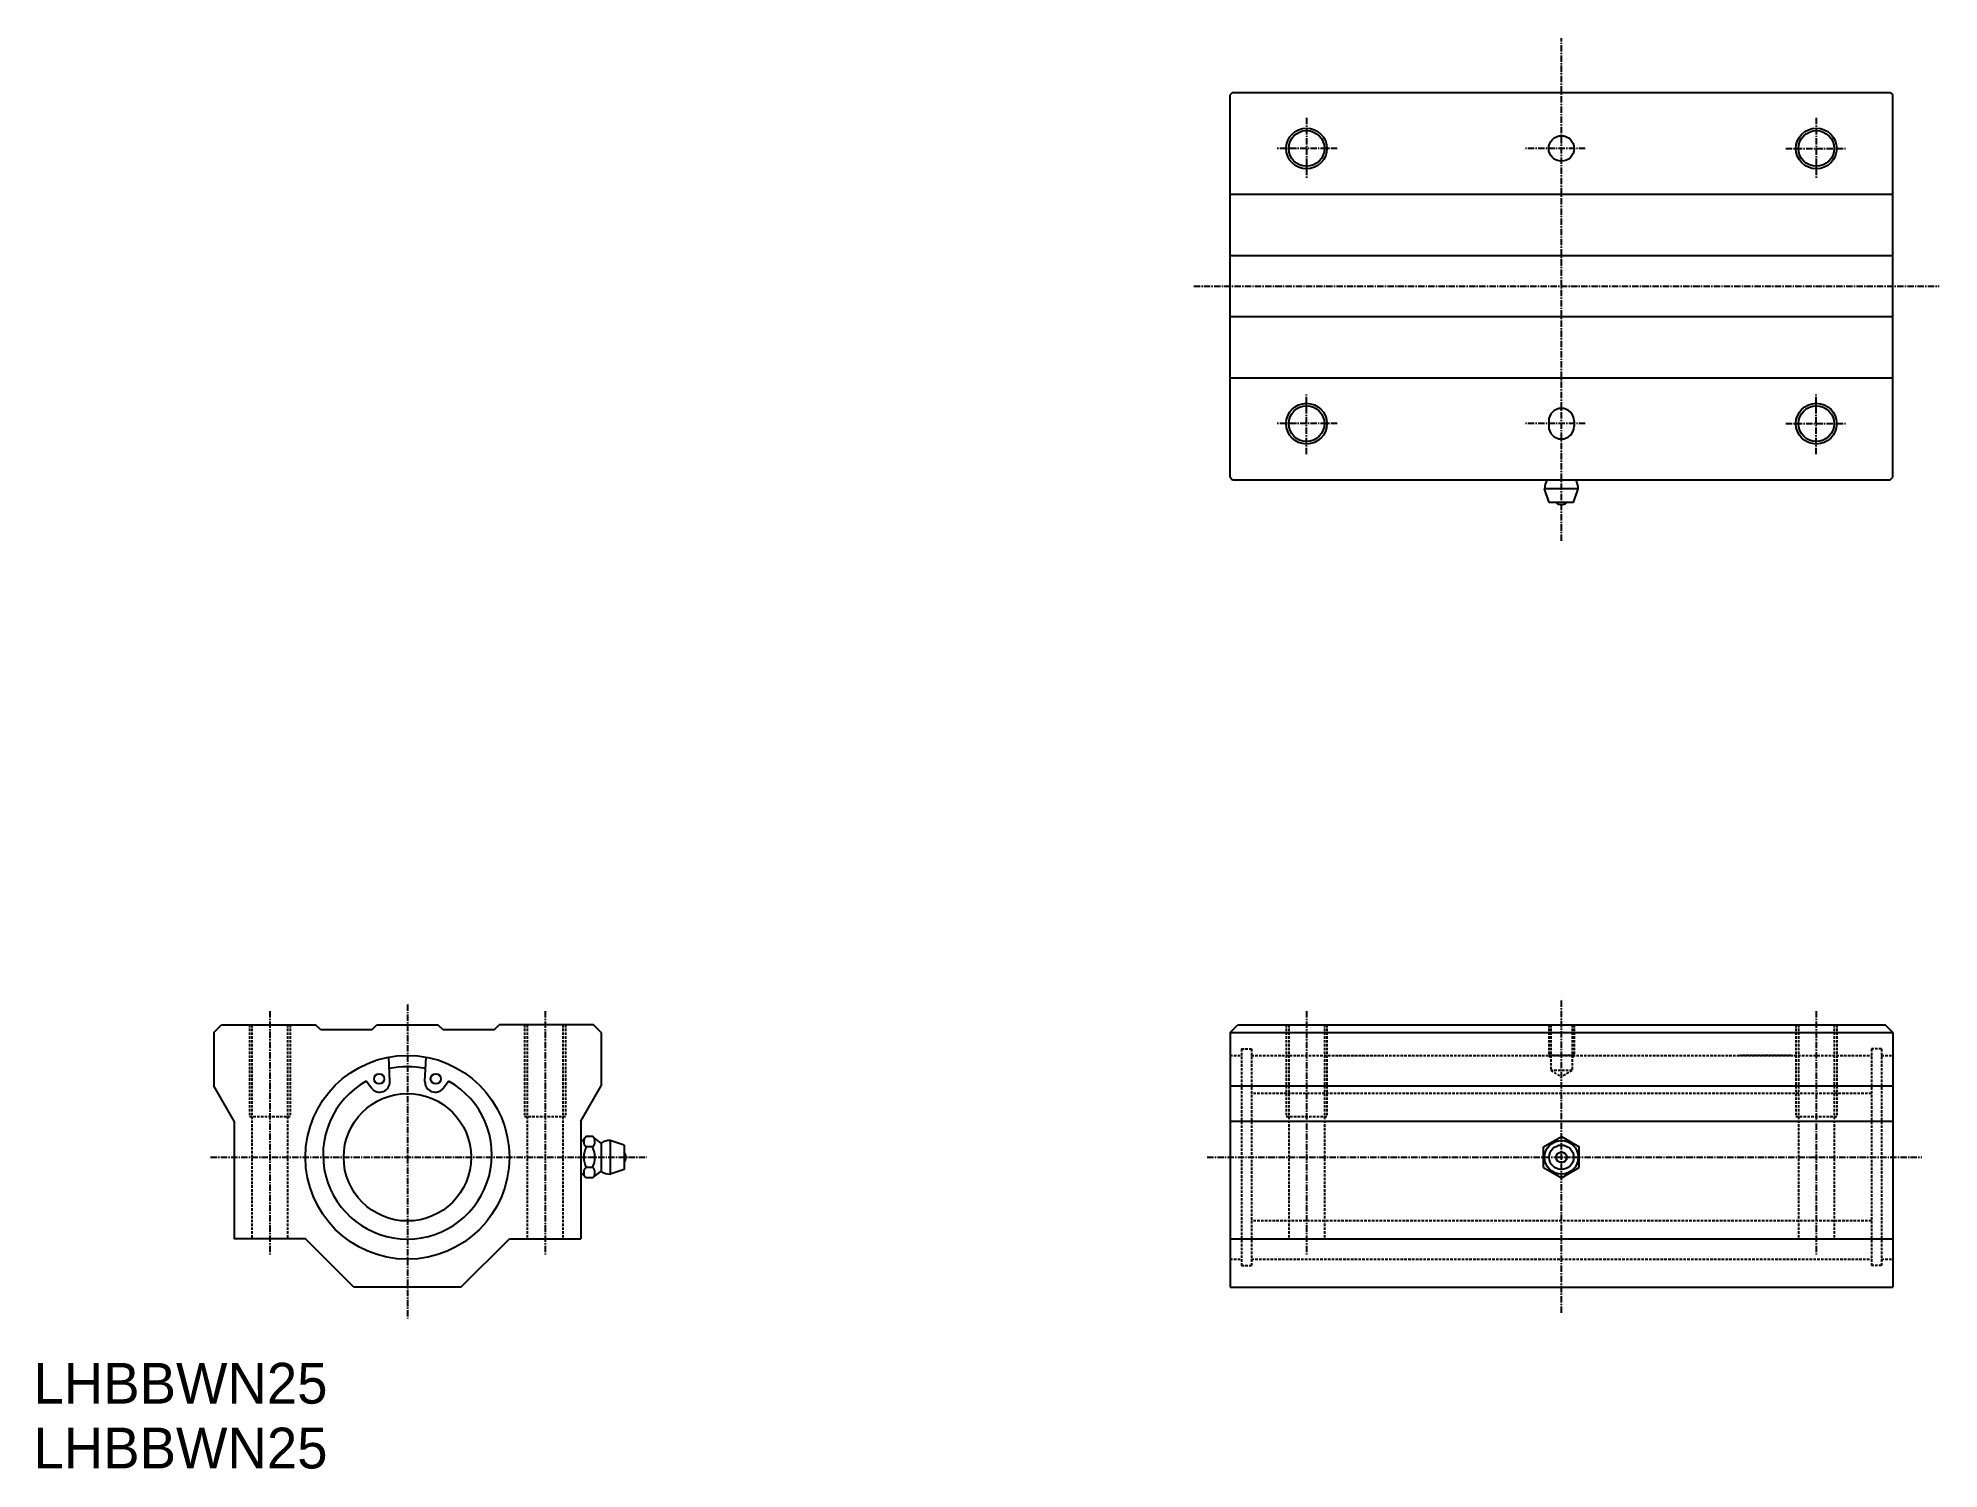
# Model space of a CAD drawing. Extents: x 170 to 543, y 75 to 356.
import ezdxf

# ---------------------------------------------------------------- set-up
doc = ezdxf.new("R2010")
doc.units = 0
doc.linetypes.add('CENTER', pattern=[2, 1.25, -0.25, 0.25, -0.25])
doc.linetypes.add('DASHED', pattern=[0.75, 0.5, -0.25])
doc.layers.get('0').update_dxf_attribs({"linetype": 'CONTINUOUS'})
doc.layers.add('CENTER', color=1, linetype='CENTER')

msp = doc.modelspace()

# ---------------------------------------------------------------- linework, layer by layer
at = {"color": 7, "linetype": 'CONTINUOUS'}
for p, q in [((404.07, 345.41), (403.57, 344.91)), ((403.57, 269.91), (403.57, 344.91)), ((404.07, 345.41), (533.07, 345.41)), ((533.07, 345.41), (533.57, 344.91)), ((533.57, 269.91), (533.57, 344.91)), ((403.57, 325.41), (533.57, 325.41)), ((403.57, 313.41), (533.57, 313.41)), ((403.57, 301.41), (533.57, 301.41)), ((403.57, 289.41), (533.57, 289.41)), ((466.07, 280.91), (466.07, 279.91)), ((471.07, 280.91), (471.07, 279.91)), ((403.57, 269.91), (404.07, 269.41)), ((404.07, 269.41), (533.07, 269.41)), ((533.07, 269.41), (533.57, 269.91)), ((204.18, 160.96), (205.68, 162.46)), ((204.18, 160.96), (204.18, 150.46)), ((205.68, 162.46), (224.18, 162.46)), ((210.56, 162.46), (210.56, 162.46)), ((215.43, 162.46), (215.43, 162.46)), ((225.18, 161.46), (224.18, 162.46)), ((235.18, 161.46), (225.18, 161.46)), ((235.18, 161.46), (236.18, 162.46)), ((236.18, 162.46), (248.18, 162.46)), ((236.18, 162.46), (248.18, 162.46)), ((249.18, 161.46), (248.18, 162.46)), ((259.18, 161.46), (249.18, 161.46)), ((259.18, 161.46), (260.18, 162.46)), ((278.68, 162.46), (260.18, 162.46)), ((280.18, 160.96), (278.68, 162.46)), ((280.18, 160.96), (280.18, 150.46)), ((403.57, 160.96), (405.07, 162.46)), ((403.57, 160.96), (533.57, 160.96)), ((403.57, 160.96), (403.57, 110.96)), ((405.07, 162.46), (532.07, 162.46)), ((533.57, 160.96), (532.07, 162.46)), ((533.57, 160.96), (533.57, 110.96)), ((238.75, 151.32), (238.54, 156.13)), ((245.62, 151.32), (245.83, 156.13)), ((208.18, 143.54), (204.18, 150.46)), ((235.16, 150.02), (234.1, 151.4)), ((249.21, 150.02), (250.27, 151.4)), ((276.18, 143.54), (280.18, 150.46)), ((403.57, 150.46), (533.57, 150.46)), ((208.18, 143.54), (208.18, 120.46)), ((276.18, 143.54), (276.18, 120.46)), ((403.57, 143.54), (533.57, 143.54)), ((465.07, 138.49), (468.57, 140.51)), ((465.07, 134.44), (465.07, 138.49)), ((468.57, 140.51), (472.07, 138.49)), ((472.07, 134.44), (472.07, 138.49)), ((465.07, 134.44), (468.57, 132.42)), ((468.57, 132.42), (472.07, 134.44)), ((222.18, 120.46), (208.18, 120.46)), ((231.68, 110.96), (222.18, 120.46)), ((252.68, 110.96), (262.18, 120.46)), ((262.18, 120.46), (276.18, 120.46)), ((403.57, 120.46), (533.57, 120.46)), ((252.68, 110.96), (231.68, 110.96)), ((403.57, 110.96), (533.57, 110.96))]:
    msp.add_line(p, q, dxfattribs=at)
at = {"color": 7}
for p, q in [((471.87, 267.61), (465.27, 267.61)), ((466.17, 264.91), (465.27, 267.61)), ((467.52, 264.91), (466.17, 264.91)), ((469.62, 264.91), (467.52, 264.91)), ((470.97, 264.91), (469.62, 264.91)), ((470.97, 264.91), (471.87, 267.61)), ((277.23, 140.51), (276.18, 139.46)), ((278.53, 140.51), (277.23, 140.51)), ((278.53, 138.49), (277.23, 138.49)), ((280.18, 139.26), (280.18, 133.66)), ((281.98, 139.76), (281.98, 133.16)), ((284.68, 138.86), (281.98, 139.76)), ((284.68, 138.86), (284.68, 137.51)), ((278.53, 134.44), (277.23, 134.44)), ((284.68, 137.51), (284.68, 135.42)), ((284.68, 135.42), (284.68, 134.06)), ((276.18, 133.46), (277.23, 132.42)), ((278.53, 132.42), (277.23, 132.42)), ((284.68, 134.06), (281.98, 133.16))]:
    msp.add_line(p, q, dxfattribs=at)
at = {"color": 3, "linetype": 'DASHED'}
for p, q in [((211.18, 162.46), (211.18, 144.46)), ((211.68, 162.46), (211.68, 120.46)), ((218.68, 162.46), (218.68, 120.46)), ((219.18, 162.46), (219.18, 144.46)), ((265.18, 162.46), (265.18, 144.46)), ((265.68, 162.46), (265.68, 120.46)), ((272.68, 162.46), (272.68, 120.46)), ((273.18, 162.46), (273.18, 144.46)), ((414.57, 162.46), (414.57, 144.46)), ((415.07, 162.46), (415.07, 120.46)), ((422.07, 162.46), (422.07, 120.46)), ((422.57, 162.46), (422.57, 144.46)), ((466.07, 162.46), (466.07, 156.46)), ((466.47, 162.46), (466.47, 153.46)), ((470.67, 162.46), (470.67, 153.46)), ((471.07, 162.46), (471.07, 156.46)), ((514.57, 162.46), (514.57, 144.46)), ((515.07, 162.46), (515.07, 120.46)), ((522.07, 162.46), (522.07, 120.46)), ((522.57, 162.46), (522.57, 144.46)), ((405.8, 157.71), (405.8, 115.21)), ((405.8, 157.71), (407.75, 157.71)), ((407.75, 157.71), (407.75, 115.21)), ((529.39, 157.71), (529.39, 115.21)), ((531.34, 157.71), (529.39, 157.71)), ((531.34, 157.71), (531.34, 115.21)), ((403.57, 156.46), (405.8, 156.46)), ((407.75, 156.46), (529.39, 156.46)), ((423.57, 156.46), (433.57, 156.46)), ((466.07, 156.46), (466.42, 155.86)), ((471.07, 156.46), (466.07, 156.46)), ((470.67, 153.46), (466.47, 153.46)), ((466.47, 153.46), (468.57, 152.25)), ((470.67, 153.46), (468.57, 152.25)), ((471.07, 156.46), (470.72, 155.86)), ((513.57, 156.46), (503.57, 156.46)), ((531.34, 156.46), (533.57, 156.46)), ((529.39, 148.96), (407.75, 148.96)), ((211.18, 144.46), (219.18, 144.46)), ((265.18, 144.46), (273.18, 144.46)), ((414.57, 144.46), (422.57, 144.46)), ((514.57, 144.46), (522.57, 144.46)), ((529.39, 123.96), (407.75, 123.96)), ((403.57, 116.46), (405.8, 116.46)), ((407.75, 116.46), (529.39, 116.46)), ((531.34, 116.46), (533.57, 116.46)), ((405.8, 115.21), (407.75, 115.21)), ((531.34, 115.21), (529.39, 115.21))]:
    msp.add_line(p, q, dxfattribs=at)
at = {"color": 3}
for centre in [(418.57, 334.41), (518.57, 334.41), (418.57, 280.41), (518.57, 280.41)]:
    msp.add_circle(centre, 4, dxfattribs=at)
at = {"color": 7, "linetype": 'CONTINUOUS'}
for centre, radius in [((418.57, 334.41), 3.5), ((468.57, 334.41), 2.5), ((518.57, 334.41), 3.5), ((418.57, 280.41), 3.5), ((518.57, 280.41), 3.5), ((242.18, 136.46), 20), ((236.63, 151.86), 1), ((247.74, 151.86), 1), ((242.18, 136.46), 12.5), ((468.57, 136.46), 3.3), ((468.57, 136.46), 2.4), ((468.57, 136.46), 1.05)]:
    msp.add_circle(centre, radius, dxfattribs=at)
for centre, radius, start, end in [((468.57, 280.91), 2.5, 0, 180), ((468.57, 279.91), 2.5, 180, 0), ((242.18, 136.46), 17.75, 78.4698, 101.5302), ((242.18, 136.96), 16.55, 119.2476, 60.7524), ((236.75, 151.24), 2, 217.483, 2.4933), ((247.62, 151.24), 2, 177.5067, 322.517)]:
    msp.add_arc(centre, radius, start, end, dxfattribs=at)
at = {"color": 7}
for centre, radius, start, end in [((468.76, 267.61), 3.49, 148.9518, 180), ((468.38, 267.61), 3.49, 0, 31.0482), ((468.57, 266.09), 1.57, 228.2478, 311.7522), ((278.13, 139.5), 1.36, 131.985, 228.0149), ((281.54, 136.46), 4.76, 154.8911, 205.1089), ((277.62, 139.5), 1.36, 311.9851, 48.015), ((274.21, 136.46), 4.76, 334.8911, 25.1089), ((282.9, 144.62), 6, 225.0047, 243.126), ((281.98, 136.27), 3.49, 90, 121.0482), ((278.13, 133.43), 1.36, 131.9851, 228.0149), ((277.62, 133.43), 1.36, 311.9851, 48.0149), ((283.51, 136.46), 1.57, 318.2478, 41.7522), ((282.9, 128.31), 6, 116.874, 136.757), ((281.98, 136.65), 3.49, 238.9518, 270)]:
    msp.add_arc(centre, radius, start, end, dxfattribs=at)
at = {"color": 7, "linetype": 'CONTINUOUS'}
for p in [(468.57, 283.41), (468.57, 277.41)]:
    msp.add_point(p, dxfattribs=at)
at = {"layer": 'CENTER', "color": 1, "linetype": 'CENTER'}
for p, q in [((468.57, 257.41), (468.57, 356.08)), ((418.57, 340.41), (418.57, 328.41)), ((518.57, 340.41), (518.57, 328.41)), ((424.57, 334.41), (412.57, 334.41)), ((473.25, 334.41), (461.25, 334.41)), ((512.57, 334.41), (524.57, 334.41)), ((396.44, 307.41), (542.64, 307.41)), ((418.57, 274.41), (418.57, 286.41)), ((518.57, 274.41), (518.57, 286.41)), ((424.57, 280.41), (412.57, 280.41)), ((473.25, 280.41), (461.25, 280.41)), ((512.57, 280.41), (524.57, 280.41)), ((215.18, 165.11), (215.18, 117.38)), ((242.18, 166.46), (242.18, 104.86)), ((269.18, 165.11), (269.18, 117.38)), ((418.57, 165.11), (418.57, 117.38)), ((468.57, 105.96), (468.57, 167.46)), ((518.57, 165.11), (518.57, 117.38)), ((203.58, 136.46), (289.18, 136.46)), ((399.07, 136.46), (539.27, 136.46))]:
    msp.add_line(p, q, dxfattribs=at)

# ---------------------------------------------------------------- texts
at = {"color": 7, "linetype": 'CONTINUOUS'}
for p in [(168.84, 88.12), (168.84, 75.41)]:
    msp.add_text('LHBBWN25', height=8, dxfattribs=at).set_placement(p)

doc.saveas('drawing.dxf')
